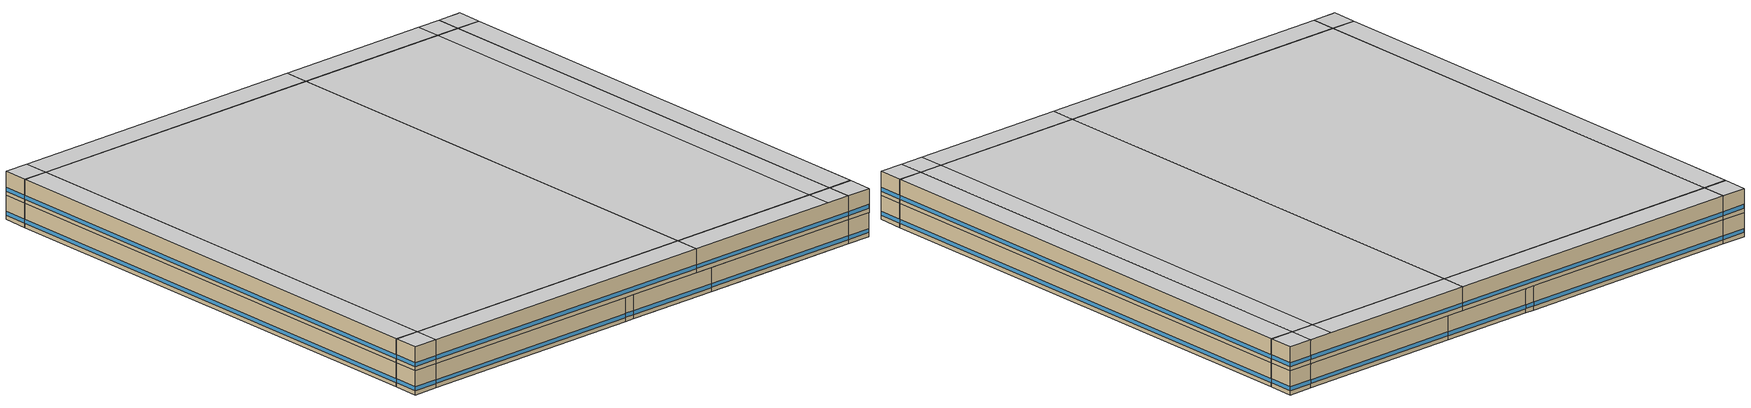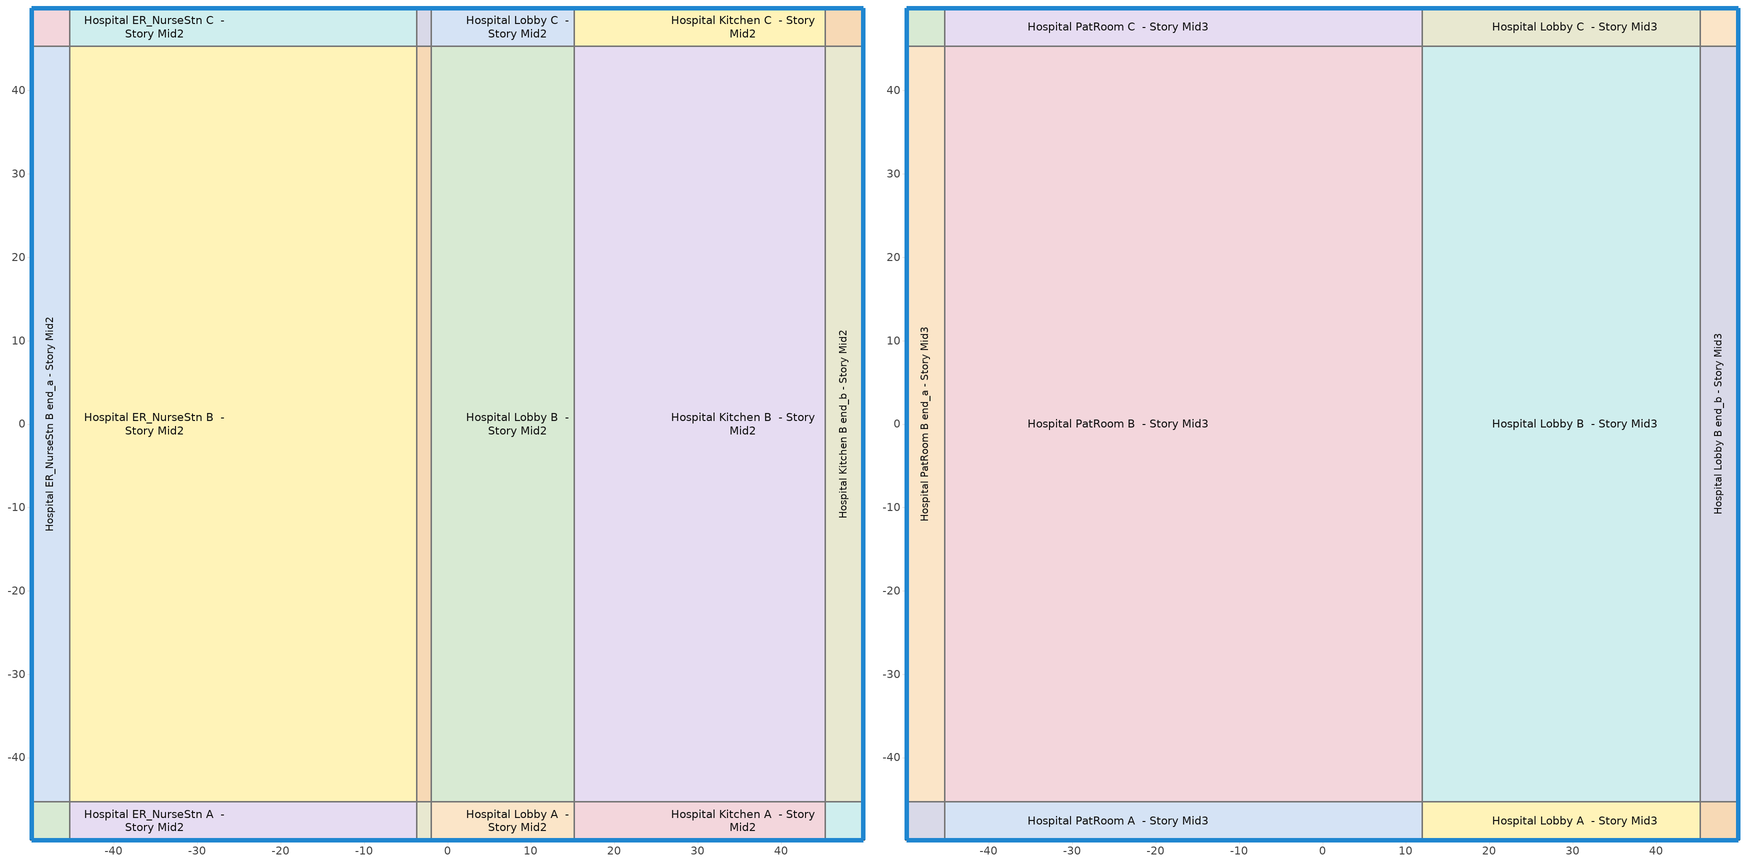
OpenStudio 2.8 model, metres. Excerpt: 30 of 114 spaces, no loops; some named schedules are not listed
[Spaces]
Hospital ER_NurseStn A end_a - Story Mid2
 floor to Hospital ICU_NurseStn A end_a - Story Mid: -49.88,-49.88 -49.88,-45.31 -45.31,-45.31 -45.31,-49.88 z8.53
 wall outside (Typical Insulated Exterior Mass Wall R-8.33): -49.88,-45.31 -49.88,-49.88 -45.31,-49.88 z8.53:12.8
 wall to Hospital ER_NurseStn B end_a - Story Mid2: -45.31,-45.31 -49.88,-45.31 z8.53:12.8
 wall to Hospital ER_NurseStn A  - Story Mid2: -45.31,-49.88 -45.31,-45.31 z8.53:12.8
 window (U 0.59 SHGC 0.36 Simple Glazing Window U-0.59 SHGC 0.36): -49.88,-45.34 -49.88,-49.86 / -49.86,-49.88 -45.34,-49.88 z9.3:9.99
Hospital ER_NurseStn B end_a - Story Mid2
 floor to Hospital ICU_NurseStn B end_a - Story Mid: -49.88,-45.31 -49.88,45.31 -45.31,45.31 -45.31,-45.31 z8.53
 wall outside (Typical Insulated Exterior Mass Wall R-8.33): -49.88,45.31 -49.88,-45.31 z8.53:12.8
 wall to Hospital ER_NurseStn C end_a - Story Mid2: -45.31,45.31 -49.88,45.31 z8.53:12.8
 wall to Hospital ER_NurseStn B  - Story Mid2: -45.31,-45.31 -45.31,45.31 z8.53:12.8
 window (U 0.59 SHGC 0.36 Simple Glazing Window U-0.59 SHGC 0.36): -49.88,45.29 -49.88,-45.29 z9.3:9.98
Hospital ER_NurseStn C end_a - Story Mid2
 floor to Hospital ICU_NurseStn C end_a - Story Mid: -49.88,45.31 -49.88,49.88 -45.31,49.88 -45.31,45.31 z8.53
 wall outside (Typical Insulated Exterior Mass Wall R-8.33): -45.31,49.88 -49.88,49.88 -49.88,45.31 z8.53:12.8
 wall to Hospital ER_NurseStn C  - Story Mid2: -45.31,45.31 -45.31,49.88 z8.53:12.8
 window (U 0.59 SHGC 0.36 Simple Glazing Window U-0.59 SHGC 0.36): -49.88,49.86 -49.88,45.34 / -45.34,49.88 -49.86,49.88 z9.3:9.99
Hospital ER_NurseStn A  - Story Mid2
 floor to Hospital OR A  - Story Mid: -21.43,-45.31 -21.43,-49.88 -24.91,-49.88 -24.91,-45.31 z8.53
 floor to Hospital ICE_Open A  - Story Mid: -3.71,-45.31 -3.71,-49.88 -21.43,-49.88 -21.43,-45.31 z8.53
 floor to Hospital ICU_NurseStn A  - Story Mid: -24.91,-45.31 -24.91,-49.88 -45.31,-49.88 -45.31,-45.31 z8.53
 wall outside (Typical Insulated Exterior Mass Wall R-8.33): -45.31,-49.88 -3.71,-49.88 z8.53:12.8
 wall to Hospital ER_NurseStn B  - Story Mid2: -3.71,-45.31 -45.31,-45.31 z8.53:12.8
 wall to Hospital Dining A  - Story Mid2: -3.71,-49.88 -3.71,-45.31 z8.53:12.8
 window (U 0.59 SHGC 0.36 Simple Glazing Window U-0.59 SHGC 0.36): -45.29,-49.88 -3.73,-49.88 z9.3:9.98
Hospital ER_NurseStn B  - Story Mid2
 floor to Hospital OR B  - Story Mid: -21.43,45.31 -21.43,-45.31 -24.91,-45.31 -24.91,45.31 z8.53
 floor to Hospital ICE_Open B  - Story Mid: -3.71,45.31 -3.71,-45.31 -21.43,-45.31 -21.43,45.31 z8.53
 floor to Hospital ICU_NurseStn B  - Story Mid: -24.91,45.31 -24.91,-45.31 -45.31,-45.31 -45.31,45.31 z8.53
 wall to Hospital ER_NurseStn C  - Story Mid2: -3.71,45.31 -45.31,45.31 z8.53:12.8
 wall to Hospital Dining B  - Story Mid2: -3.71,-45.31 -3.71,45.31 z8.53:12.8
Hospital ER_NurseStn C  - Story Mid2
 floor to Hospital OR C  - Story Mid: -21.43,49.88 -21.43,45.31 -24.91,45.31 -24.91,49.88 z8.53
 floor to Hospital ICE_Open C  - Story Mid: -3.71,49.88 -3.71,45.31 -21.43,45.31 -21.43,49.88 z8.53
 floor to Hospital ICU_NurseStn C  - Story Mid: -24.91,49.88 -24.91,45.31 -45.31,45.31 -45.31,49.88 z8.53
 wall outside (Typical Insulated Exterior Mass Wall R-8.33): -3.71,49.88 -45.31,49.88 z8.53:12.8
 wall to Hospital Dining C  - Story Mid2: -3.71,45.31 -3.71,49.88 z8.53:12.8
 window (U 0.59 SHGC 0.36 Simple Glazing Window U-0.59 SHGC 0.36): -3.73,49.88 -45.29,49.88 z9.3:9.98
Hospital Dining A  - Story Mid2
 floor to Hospital ICE_Open A  - Story Mid: -1.93,-45.31 -1.93,-49.88 -3.71,-49.88 -3.71,-45.31 z8.53
 wall outside (Typical Insulated Exterior Mass Wall R-8.33): -3.71,-49.88 -1.93,-49.88 z8.53:12.8
 wall to Hospital Dining B  - Story Mid2: -1.93,-45.31 -3.71,-45.31 z8.53:12.8
 wall to Hospital Lobby A  - Story Mid2: -1.93,-49.88 -1.93,-45.31 z8.53:12.8
 window (U 0.59 SHGC 0.36 Simple Glazing Window U-0.59 SHGC 0.36): -3.68,-49.88 -1.96,-49.88 z9.3:10
Hospital Dining B  - Story Mid2
 floor to Hospital ICE_Open B  - Story Mid: -1.93,45.31 -1.93,-45.31 -3.71,-45.31 -3.71,45.31 z8.53
 wall to Hospital Dining C  - Story Mid2: -1.93,45.31 -3.71,45.31 z8.53:12.8
 wall to Hospital Lobby B  - Story Mid2: -1.93,-45.31 -1.93,45.31 z8.53:12.8
Hospital Dining C  - Story Mid2
 floor to Hospital ICE_Open C  - Story Mid: -1.93,49.88 -1.93,45.31 -3.71,45.31 -3.71,49.88 z8.53
 wall outside (Typical Insulated Exterior Mass Wall R-8.33): -1.93,49.88 -3.71,49.88 z8.53:12.8
 wall to Hospital Lobby C  - Story Mid2: -1.93,45.31 -1.93,49.88 z8.53:12.8
 window (U 0.59 SHGC 0.36 Simple Glazing Window U-0.59 SHGC 0.36): -1.96,49.88 -3.68,49.88 z9.3:10
Hospital Lobby A  - Story Mid2
 floor to Hospital ICE_Open A  - Story Mid: 1.62,-45.31 1.62,-49.88 -1.93,-49.88 -1.93,-45.31 z8.53
 floor to Hospital Office A  - Story Mid: 15.19,-45.31 15.19,-49.88 1.62,-49.88 1.62,-45.31 z8.53
 wall outside (Typical Insulated Exterior Mass Wall R-8.33): -1.93,-49.88 15.19,-49.88 z8.53:12.8
 wall to Hospital Lobby B  - Story Mid2: 15.19,-45.31 -1.93,-45.31 z8.53:12.8
 wall to Hospital Kitchen A  - Story Mid2: 15.19,-49.88 15.19,-45.31 z8.53:12.8
 window (U 0.59 SHGC 0.36 Simple Glazing Window U-0.59 SHGC 0.36): -1.91,-49.88 15.16,-49.88 z9.3:9.98
Hospital Lobby B  - Story Mid2
 floor to Hospital ICE_Open B  - Story Mid: 1.62,45.31 1.62,-45.31 -1.93,-45.31 -1.93,45.31 z8.53
 floor to Hospital Office B  - Story Mid: 15.19,45.31 15.19,-45.31 1.62,-45.31 1.62,45.31 z8.53
 wall to Hospital Lobby C  - Story Mid2: 15.19,45.31 -1.93,45.31 z8.53:12.8
 wall to Hospital Kitchen B  - Story Mid2: 15.19,-45.31 15.19,45.31 z8.53:12.8
Hospital Lobby C  - Story Mid2
 floor to Hospital ICE_Open C  - Story Mid: 1.62,49.88 1.62,45.31 -1.93,45.31 -1.93,49.88 z8.53
 floor to Hospital Office C  - Story Mid: 15.19,49.88 15.19,45.31 1.62,45.31 1.62,49.88 z8.53
 wall outside (Typical Insulated Exterior Mass Wall R-8.33): 15.19,49.88 -1.93,49.88 z8.53:12.8
 wall to Hospital Kitchen C  - Story Mid2: 15.19,45.31 15.19,49.88 z8.53:12.8
 window (U 0.59 SHGC 0.36 Simple Glazing Window U-0.59 SHGC 0.36): 15.16,49.88 -1.91,49.88 z9.3:9.98
Hospital Kitchen A  - Story Mid2
 floor to Hospital Dining A  - Story Mid: 45.31,-45.31 45.31,-49.88 25.59,-49.88 25.59,-45.31 z8.53
 floor to Hospital Office A  - Story Mid: 25.59,-45.31 25.59,-49.88 15.19,-49.88 15.19,-45.31 z8.53
 wall outside (Typical Insulated Exterior Mass Wall R-8.33): 15.19,-49.88 45.31,-49.88 z8.53:12.8
 wall to Hospital Kitchen B  - Story Mid2: 45.31,-45.31 15.19,-45.31 z8.53:12.8
 wall to Hospital Kitchen A end_b - Story Mid2: 45.31,-49.88 45.31,-45.31 z8.53:12.8
 window (U 0.59 SHGC 0.36 Simple Glazing Window U-0.59 SHGC 0.36): 15.21,-49.88 45.29,-49.88 z9.3:9.98
Hospital Kitchen B  - Story Mid2
 floor to Hospital Dining B  - Story Mid: 45.31,45.31 45.31,-45.31 25.59,-45.31 25.59,45.31 z8.53
 floor to Hospital Office B  - Story Mid: 25.59,45.31 25.59,-45.31 15.19,-45.31 15.19,45.31 z8.53
 wall to Hospital Kitchen C  - Story Mid2: 45.31,45.31 15.19,45.31 z8.53:12.8
 wall to Hospital Kitchen B end_b - Story Mid2: 45.31,-45.31 45.31,45.31 z8.53:12.8
Hospital Kitchen C  - Story Mid2
 floor to Hospital Dining C  - Story Mid: 45.31,49.88 45.31,45.31 25.59,45.31 25.59,49.88 z8.53
 floor to Hospital Office C  - Story Mid: 25.59,49.88 25.59,45.31 15.19,45.31 15.19,49.88 z8.53
 wall outside (Typical Insulated Exterior Mass Wall R-8.33): 45.31,49.88 15.19,49.88 z8.53:12.8
 wall to Hospital Kitchen C end_b - Story Mid2: 45.31,45.31 45.31,49.88 z8.53:12.8
 window (U 0.59 SHGC 0.36 Simple Glazing Window U-0.59 SHGC 0.36): 45.29,49.88 15.21,49.88 z9.3:9.98
Hospital Kitchen A end_b - Story Mid2
 floor to Hospital Dining A end_b - Story Mid: 45.31,-49.88 45.31,-45.31 49.88,-45.31 49.88,-49.88 z8.53
 wall outside (Typical Insulated Exterior Mass Wall R-8.33): 45.31,-49.88 49.88,-49.88 49.88,-45.31 z8.53:12.8
 wall to Hospital Kitchen B end_b - Story Mid2: 49.88,-45.31 45.31,-45.31 z8.53:12.8
 window (U 0.59 SHGC 0.36 Simple Glazing Window U-0.59 SHGC 0.36): 49.88,-49.86 49.88,-45.34 / 45.34,-49.88 49.86,-49.88 z9.3:9.99
Hospital Kitchen B end_b - Story Mid2
 floor to Hospital Dining B end_b - Story Mid: 45.31,-45.31 45.31,45.31 49.88,45.31 49.88,-45.31 z8.53
 wall outside (Typical Insulated Exterior Mass Wall R-8.33): 49.88,-45.31 49.88,45.31 z8.53:12.8
 wall to Hospital Kitchen C end_b - Story Mid2: 49.88,45.31 45.31,45.31 z8.53:12.8
 window (U 0.59 SHGC 0.36 Simple Glazing Window U-0.59 SHGC 0.36): 49.88,-45.29 49.88,45.29 z9.3:9.98
Hospital Kitchen C end_b - Story Mid2
 floor to Hospital Dining C end_b - Story Mid: 45.31,45.31 45.31,49.88 49.88,49.88 49.88,45.31 z8.53
 wall outside (Typical Insulated Exterior Mass Wall R-8.33): 49.88,45.31 49.88,49.88 45.31,49.88 z8.53:12.8
 window (U 0.59 SHGC 0.36 Simple Glazing Window U-0.59 SHGC 0.36): 49.86,49.88 45.34,49.88 / 49.88,45.34 49.88,49.86 z9.3:9.99
Hospital PatRoom A end_a - Story Mid3
 floor to Hospital ER_NurseStn A end_a - Story Mid2: -49.88,-49.88 -49.88,-45.31 -45.31,-45.31 -45.31,-49.88 z12.8
 wall outside (Typical Insulated Exterior Mass Wall R-9.62): -49.88,-45.31 -49.88,-49.88 -45.31,-49.88 z12.8:17.07
 wall to Hospital PatRoom B end_a - Story Mid3: -45.31,-45.31 -49.88,-45.31 z12.8:17.07
 wall to Hospital PatRoom A  - Story Mid3: -45.31,-49.88 -45.31,-45.31 z12.8:17.07
 window (U 0.57 SHGC 0.39 Dbl Ref-D Clr 6mm/6mm Air): -49.88,-45.34 -49.88,-49.86 / -49.86,-49.88 -45.34,-49.88 z13.56:14.25
 ceiling to Hospital NurseStn A end_a - Story Mid4: -45.31,-49.88 -45.31,-45.31 -49.88,-45.31 -49.88,-49.88 z17.07
Hospital PatRoom B end_a - Story Mid3
 floor to Hospital ER_NurseStn B end_a - Story Mid2: -49.88,-45.31 -49.88,45.31 -45.31,45.31 -45.31,-45.31 z12.8
 wall outside (Typical Insulated Exterior Mass Wall R-9.62): -49.88,45.31 -49.88,-45.31 z12.8:17.07
 wall to Hospital PatRoom C end_a - Story Mid3: -45.31,45.31 -49.88,45.31 z12.8:17.07
 wall to Hospital PatRoom B  - Story Mid3: -45.31,-45.31 -45.31,45.31 z12.8:17.07
 window (U 0.57 SHGC 0.39 Dbl Ref-D Clr 6mm/6mm Air): -49.88,45.29 -49.88,-45.29 z13.56:14.25
 ceiling to Hospital NurseStn B end_a - Story Mid4: -45.31,-45.31 -45.31,45.31 -49.88,45.31 -49.88,-45.31 z17.07
Hospital PatRoom C end_a - Story Mid3
 floor to Hospital ER_NurseStn C end_a - Story Mid2: -49.88,45.31 -49.88,49.88 -45.31,49.88 -45.31,45.31 z12.8
 wall outside (Typical Insulated Exterior Mass Wall R-9.62): -45.31,49.88 -49.88,49.88 -49.88,45.31 z12.8:17.07
 wall to Hospital PatRoom C  - Story Mid3: -45.31,45.31 -45.31,49.88 z12.8:17.07
 window (U 0.57 SHGC 0.39 Dbl Ref-D Clr 6mm/6mm Air): -49.88,49.86 -49.88,45.34 / -45.34,49.88 -49.86,49.88 z13.56:14.25
 ceiling to Hospital NurseStn C end_a - Story Mid4: -45.31,45.31 -45.31,49.88 -49.88,49.88 -49.88,45.31 z17.07
Hospital PatRoom A  - Story Mid3
 floor to Hospital Dining A  - Story Mid2: -1.93,-45.31 -1.93,-49.88 -3.71,-49.88 -3.71,-45.31 z12.8
 floor to Hospital Lobby A  - Story Mid2: 11.94,-45.31 11.94,-49.88 -1.93,-49.88 -1.93,-45.31 z12.8
 floor to Hospital ER_NurseStn A  - Story Mid2: -3.71,-45.31 -3.71,-49.88 -45.31,-49.88 -45.31,-45.31 z12.8
 wall outside (Typical Insulated Exterior Mass Wall R-9.62): -45.31,-49.88 11.94,-49.88 z12.8:17.07
 wall to Hospital PatRoom B  - Story Mid3: 11.94,-45.31 -45.31,-45.31 z12.8:17.07
 wall to Hospital Lobby A  - Story Mid3: 11.94,-49.88 11.94,-45.31 z12.8:17.07
 window (U 0.57 SHGC 0.39 Dbl Ref-D Clr 6mm/6mm Air): -45.29,-49.88 11.92,-49.88 z13.56:14.25
 ceiling to Hospital NurseStn A  - Story Mid4: 11.94,-49.88 11.94,-45.31 -45.31,-45.31 -45.31,-49.88 z17.07
Hospital PatRoom B  - Story Mid3
 floor to Hospital Dining B  - Story Mid2: -1.93,45.31 -1.93,-45.31 -3.71,-45.31 -3.71,45.31 z12.8
 floor to Hospital Lobby B  - Story Mid2: 11.94,45.31 11.94,-45.31 -1.93,-45.31 -1.93,45.31 z12.8
 floor to Hospital ER_NurseStn B  - Story Mid2: -3.71,45.31 -3.71,-45.31 -45.31,-45.31 -45.31,45.31 z12.8
 wall to Hospital PatRoom C  - Story Mid3: 11.94,45.31 -45.31,45.31 z12.8:17.07
 wall to Hospital Lobby B  - Story Mid3: 11.94,-45.31 11.94,45.31 z12.8:17.07
 ceiling to Hospital NurseStn B  - Story Mid4: 11.94,-45.31 11.94,45.31 -45.31,45.31 -45.31,-45.31 z17.07
Hospital PatRoom C  - Story Mid3
 floor to Hospital Dining C  - Story Mid2: -1.93,49.88 -1.93,45.31 -3.71,45.31 -3.71,49.88 z12.8
 floor to Hospital Lobby C  - Story Mid2: 11.94,49.88 11.94,45.31 -1.93,45.31 -1.93,49.88 z12.8
 floor to Hospital ER_NurseStn C  - Story Mid2: -3.71,49.88 -3.71,45.31 -45.31,45.31 -45.31,49.88 z12.8
 wall outside (Typical Insulated Exterior Mass Wall R-9.62): 11.94,49.88 -45.31,49.88 z12.8:17.07
 wall to Hospital Lobby C  - Story Mid3: 11.94,45.31 11.94,49.88 z12.8:17.07
 window (U 0.57 SHGC 0.39 Dbl Ref-D Clr 6mm/6mm Air): 11.92,49.88 -45.29,49.88 z13.56:14.25
 ceiling to Hospital NurseStn C  - Story Mid4: 11.94,45.31 11.94,49.88 -45.31,49.88 -45.31,45.31 z17.07
Hospital Lobby A  - Story Mid3
 floor to Hospital Lobby A  - Story Mid2: 15.19,-45.31 15.19,-49.88 11.94,-49.88 11.94,-45.31 z12.8
 floor to Hospital Kitchen A  - Story Mid2: 45.31,-45.31 45.31,-49.88 15.19,-49.88 15.19,-45.31 z12.8
 wall outside (Typical Insulated Exterior Mass Wall R-8.33): 11.94,-49.88 45.31,-49.88 z12.8:17.07
 wall to Hospital Lobby B  - Story Mid3: 45.31,-45.31 11.94,-45.31 z12.8:17.07
 wall to Hospital Lobby A end_b - Story Mid3: 45.31,-49.88 45.31,-45.31 z12.8:17.07
 window (U 0.59 SHGC 0.36 Simple Glazing Window U-0.59 SHGC 0.36): 11.97,-49.88 45.29,-49.88 z13.56:14.25
 ceiling to Hospital PatRoom A  - Story Mid4: 45.31,-49.88 45.31,-45.31 40.89,-45.31 40.89,-49.88 z17.07
 ceiling to Hospital NurseStn A  - Story Mid4: 40.89,-49.88 40.89,-45.31 11.94,-45.31 11.94,-49.88 z17.07
Hospital Lobby B  - Story Mid3
 floor to Hospital Lobby B  - Story Mid2: 15.19,45.31 15.19,-45.31 11.94,-45.31 11.94,45.31 z12.8
 floor to Hospital Kitchen B  - Story Mid2: 45.31,45.31 45.31,-45.31 15.19,-45.31 15.19,45.31 z12.8
 wall to Hospital Lobby C  - Story Mid3: 45.31,45.31 11.94,45.31 z12.8:17.07
 wall to Hospital Lobby B end_b - Story Mid3: 45.31,-45.31 45.31,45.31 z12.8:17.07
 ceiling to Hospital PatRoom B  - Story Mid4: 45.31,-45.31 45.31,45.31 40.89,45.31 40.89,-45.31 z17.07
 ceiling to Hospital NurseStn B  - Story Mid4: 40.89,-45.31 40.89,45.31 11.94,45.31 11.94,-45.31 z17.07
Hospital Lobby C  - Story Mid3
 floor to Hospital Lobby C  - Story Mid2: 15.19,49.88 15.19,45.31 11.94,45.31 11.94,49.88 z12.8
 floor to Hospital Kitchen C  - Story Mid2: 45.31,49.88 45.31,45.31 15.19,45.31 15.19,49.88 z12.8
 wall outside (Typical Insulated Exterior Mass Wall R-8.33): 45.31,49.88 11.94,49.88 z12.8:17.07
 wall to Hospital Lobby C end_b - Story Mid3: 45.31,45.31 45.31,49.88 z12.8:17.07
 window (U 0.59 SHGC 0.36 Simple Glazing Window U-0.59 SHGC 0.36): 45.29,49.88 11.97,49.88 z13.56:14.25
 ceiling to Hospital PatRoom C  - Story Mid4: 45.31,45.31 45.31,49.88 40.89,49.88 40.89,45.31 z17.07
 ceiling to Hospital NurseStn C  - Story Mid4: 40.89,45.31 40.89,49.88 11.94,49.88 11.94,45.31 z17.07
Hospital Lobby A end_b - Story Mid3
 floor to Hospital Kitchen A end_b - Story Mid2: 45.31,-49.88 45.31,-45.31 49.88,-45.31 49.88,-49.88 z12.8
 wall outside (Typical Insulated Exterior Mass Wall R-8.33): 45.31,-49.88 49.88,-49.88 49.88,-45.31 z12.8:17.07
 wall to Hospital Lobby B end_b - Story Mid3: 49.88,-45.31 45.31,-45.31 z12.8:17.07
 window (U 0.59 SHGC 0.36 Simple Glazing Window U-0.59 SHGC 0.36): 49.88,-49.86 49.88,-45.34 / 45.34,-49.88 49.86,-49.88 z13.56:14.25
 ceiling to Hospital PatRoom A end_b - Story Mid4: 49.88,-49.88 49.88,-45.31 45.31,-45.31 45.31,-49.88 z17.07
Hospital Lobby B end_b - Story Mid3
 floor to Hospital Kitchen B end_b - Story Mid2: 45.31,-45.31 45.31,45.31 49.88,45.31 49.88,-45.31 z12.8
 wall outside (Typical Insulated Exterior Mass Wall R-8.33): 49.88,-45.31 49.88,45.31 z12.8:17.07
 wall to Hospital Lobby C end_b - Story Mid3: 49.88,45.31 45.31,45.31 z12.8:17.07
 window (U 0.59 SHGC 0.36 Simple Glazing Window U-0.59 SHGC 0.36): 49.88,-45.29 49.88,45.29 z13.56:14.25
 ceiling to Hospital PatRoom B end_b - Story Mid4: 49.88,-45.31 49.88,45.31 45.31,45.31 45.31,-45.31 z17.07
Hospital Lobby C end_b - Story Mid3
 floor to Hospital Kitchen C end_b - Story Mid2: 45.31,45.31 45.31,49.88 49.88,49.88 49.88,45.31 z12.8
 wall outside (Typical Insulated Exterior Mass Wall R-8.33): 49.88,45.31 49.88,49.88 45.31,49.88 z12.8:17.07
 window (U 0.59 SHGC 0.36 Simple Glazing Window U-0.59 SHGC 0.36): 49.86,49.88 45.34,49.88 / 49.88,45.34 49.88,49.86 z13.56:14.25
 ceiling to Hospital PatRoom C end_b - Story Mid4: 49.88,45.31 49.88,49.88 45.31,49.88 45.31,45.31 z17.07
[Site]
Bowman Fld_KY_USA: Latitude {deg}=38.23; Longitude {deg}=-85.66; Time Zone {hr}=-5; Elevation {m}=170; Terrain=City
[Site:WaterMainsTemperature]
Calculation Method=Correlation; Annual Average Outdoor Air Temperature {C}=0; Maximum Difference In Monthly Average Outdoor Air Temperatures {deltaC}=0
[SizingPeriod:DesignDay] Daily Dry-Bulb Temperature Range {deltaC}=10; Barometric Pressure {Pa}=99299; Wind Speed {m/s}=3.2; Wind Direction {deg}=240; Sky Clearness=0; Rain Indicator=0; Snow Indicator=0; Day of Month=21; Month=7; Day Type=SummerDesignDay; Daylight Saving Time Indicator=0; Dry-Bulb Temperature Range Modifier Type=DefaultMultipliers; Solar Model Indicator=ASHRAETau; ASHRAE Taub=0.46; ASHRAE Taud=2.089
Name | Maximum Dry-Bulb Temperature {C} | Humidity Indicating Conditions at Maximum Dry-Bulb | Humidity Indicating Type
Bowman Fld Ann Clg .4% Condns DB=>MWB 1 | 34.1 | 23.9 | Wetbulb
Bowman Fld Ann Clg .4% Condns WB=>MDB 1 | 31.4 | 25.8 | Wetbulb
Bowman Fld Ann Clg 1% Condns DB=>MWB 1 | 32.8 | 23.7 | Wetbulb
Bowman Fld Ann Clg 2% Condns DP=>MDB 1 | 27.5 | 22.8 | Dewpoint
[ClimateZones]
Climate Zone Institution Name 1=ASHRAE; Climate Zone Document Name 1=ANSI/ASHRAE Standard 169; Climate Zone Document Year 1=2006; Climate Zone Value 1=ASHRAE 169-2013-4A
[Building]
DOE Ref Pre-1980|Hospital: North Axis {deg}=180; Default Construction Set=Res DOE Ref Pre-1980 - Hospital - ASHRAE 169-2013-4A Added Roof Insul; Default Schedule Set=Building Default Schedule Set; Standards Building Type=Hospital
[Site:GroundTemperature:BuildingSurface]
19.713, 19.665, 19.706, 19.745, 20.486, 22.11, 22.459, 22.554, 22.169, 20.607, 20.047, 19.805
[DefaultConstructionSet]
Res DOE Ref Pre-1980 - Hospital - ASHRAE 169-2013-4A Added Roof Insul: Default Exterior Surface Constructions=Default Surface Constructions 1 Added Roof Insul; Default Interior Surface Constructions=Default Surface Constructions 2; Default Ground Contact Surface Constructions=Default Surface Constructions 3; Default Exterior SubSurface Constructions=Default Sub Surface Constructions 1; Default Interior SubSurface Constructions=Default Sub Surface Constructions 2; Interior Partition Construction=Typical Interior Partition
[DefaultSurfaceConstructions]
Name | Floor Construction | Wall Construction | Roof Ceiling Construction
Default Surface Constructions 2 | Typical Interior Floor | Typical Interior Wall | Typical Interior Ceiling
Default Surface Constructions 3 | ext-slab | Typical Insulated Basement Mass Wall
Default Surface Constructions 1 Added Roof Insul | Typical Insulated Exterior Mass Floor | Typical Insulated Exterior Mass Wall R-5.62 | Typical IEAD Roof R-11.63
[Construction]
Typical Insulated Exterior Mass Floor: 4 in. Normalweight Concrete Floor, Typical Carpet Pad
Typical Insulated Exterior Mass Wall R-5.62: 1IN Stucco, 8IN CONCRETE HW RefBldg, Typical Insulation R-3.23, 1/2IN Gypsum
Typical IEAD Roof R-11.63: Roof Membrane, Typical Insulation R-10.51, Metal Roof Surface
Typical Interior Floor: 100mm Normalweight concrete floor, CP02 CARPET PAD
Typical Interior Wall: G01 13mm gypsum board, G01 13mm gypsum board
Typical Interior Ceiling: CP02 CARPET PAD, 100mm Normalweight concrete floor
ext-slab: 6 in. Normalweight Concrete Floor
Typical Insulated Basement Mass Wall: 8 in. Concrete Block Basement Wall
U 1.22 SHGC 0.54 Simple Glazing Window SHGC 0.54: U 1.22 SHGC 0.54 Simple Glazing SHGC 0.54
U 1.22 SHGC 0.54 Simple Glazing Window SHGC 0.54 1: U 1.22 SHGC 0.54 Simple Glazing SHGC 0.54 1
Typical Insulated Metal Door: F08 Metal surface, Typical Insulation R-5.94
U 0.88 SHGC 0.16 Sgl Ref-A-L Clr 6mm: REF A CLEAR LO 6MM
Typical Overhead Door: Typical Insulation R-5.94
Typical Interior Window: Clear 3mm
Typical Interior Door; Typical Interior Partition: G05 25mm wood
InteriorFurnishings: Std Wood 6inch
Typical Insulated Exterior Mass Wall R-8.33: 1IN Stucco, 8IN CONCRETE HW RefBldg, Typical Insulation R-5.94, 1/2IN Gypsum
Typical Insulated Exterior Mass Wall R-9.62: 1IN Stucco, 8IN CONCRETE HW RefBldg, Typical Insulation R-7.23, 1/2IN Gypsum
U 0.59 SHGC 0.36 Simple Glazing Window U-0.59 SHGC 0.36: U 0.59 SHGC 0.36 Simple Glazing U-1.18 SHGC 0.36
U 0.57 SHGC 0.39 Dbl Ref-D Clr 6mm/6mm Air: REF D CLEAR 6MM, AIR 6MM, CLEAR 6MM
[Material:NoMass] Roughness=Smooth; Thermal Absorptance=0.9; Solar Absorptance=0.7
Name | Thermal Resistance {m2-K/W} | Visible Absorptance
Typical Insulation R-3.23 | 0.568747 | 0.7
Typical Carpet Pad; CP02 CARPET PAD | 0.21648 | 0.8
Typical Insulation R-10.51 | 1.85103 | 0.7
Typical Insulation R-5.94 | 1.04695 | 0.7
Typical Insulation R-7.23 | 1.27273 | 0.7
[Material]
Name | Roughness | Thickness {m} | Conductivity {W/m-K} | Density {kg/m3} | Specific Heat {J/kg-K} | Thermal Absorptance | Solar Absorptance | Visible Absorptance
4 in. Normalweight Concrete Floor | MediumRough | 0.1016 | 2.31 | 2322 | 832 | 0.9 | 0.7 | 0.7
1IN Stucco | Smooth | 0.0253 | 0.6918 | 1858 | 837 | 0.9 | 0.7 | 0.92
8IN CONCRETE HW RefBldg | Rough | 0.2032 | 1.311 | 2240 | 836.8 | 0.9 | 0.7 | 0.7
1/2IN Gypsum | Smooth | 0.0127 | 0.16 | 784.9 | 830 | 0.9 | 0.4 | 0.4
Roof Membrane | VeryRough | 0.0095 | 0.16 | 1121.29 | 1460 | 0.9 | 0.7 | 0.7
Metal Roof Surface; F08 Metal surface | Smooth | 0.0008 | 45.28 | 7824 | 500 | 0.9 | 0.7 | 0.7
100mm Normalweight concrete floor | MediumRough | 0.1016 | 2.31045 | 2322 | 832.557 |  | 0 | 0
G01 13mm gypsum board | Smooth | 0.0127 | 0.160031 | 800.001 | 1090.73 | 0.9 | 0.7 | 0.5
6 in. Normalweight Concrete Floor | MediumRough | 0.1524 | 2.31 | 2322 | 832 | 0.9 | 0.7 | 0.7
8 in. Concrete Block Basement Wall | MediumRough | 0.2032 | 1.326 | 1842 | 912 | 0.9 | 0.7 | 0.7
G05 25mm wood | MediumSmooth | 0.0254 | 0.15 | 608 | 1630 | 0.9 | 0.5 | 0.5
Std Wood 6inch | MediumSmooth | 0.15 | 0.12 | 540 | 1210 | 0.9 | 0.7 | 0.7
[DefaultSubSurfaceConstructions]
Name | Fixed Window Construction | Operable Window Construction | Door Construction | Glass Door Construction | Overhead Door Construction | Tubular Daylight Dome Construction | Tubular Daylight Diffuser Construction
Default Sub Surface Constructions 1 | U 1.22 SHGC 0.54 Simple Glazing Window SHGC 0.54 | U 1.22 SHGC 0.54 Simple Glazing Window SHGC 0.54 1 | Typical Insulated Metal Door | U 0.88 SHGC 0.16 Sgl Ref-A-L Clr 6mm | Typical Overhead Door | Typical Interior Window | Typical Interior Window
Default Sub Surface Constructions 2 | Typical Interior Window | Typical Interior Window | Typical Interior Door
[WindowMaterial:SimpleGlazingSystem]
Name | U-Factor {W/m2-K} | Solar Heat Gain Coefficient | Visible Transmittance
U 1.22 SHGC 0.54 Simple Glazing SHGC 0.54; U 1.22 SHGC 0.54 Simple Glazing SHGC 0.54 1 | 6.92748 | 0.54 | 0.38
U 0.59 SHGC 0.36 Simple Glazing U-1.18 SHGC 0.36 | 6.72051 | 0.36 | 0.27
[WindowMaterial:Glazing] Optical Data Type=SpectralAverage; Infrared Transmittance at Normal Incidence=0; Front Side Infrared Hemispherical Emissivity=0.84; Conductivity {W/m-K}=0.9; Dirt Correction Factor for Solar and Visible Transmittance=1; Solar Diffusing=No
Name | Thickness {m} | Solar Transmittance at Normal Incidence | Front Side Solar Reflectance at Normal Incidence | Back Side Solar Reflectance at Normal Incidence | Visible Transmittance at Normal Incidence | Front Side Visible Reflectance at Normal Incidence | Back Side Visible Reflectance at Normal Incidence | Back Side Infrared Hemispherical Emissivity
REF A CLEAR LO 6MM | 0.006 | 0.066 | 0.341 | 0.493 | 0.08 | 0.41 | 0.37 | 0.4
Clear 3mm | 0.003 | 0.837 | 0.075 | 0.075 | 0.898 | 0.081 | 0.081 | 0.84
REF D CLEAR 6MM | 0.006 | 0.429 | 0.308 | 0.379 | 0.334 | 0.453 | 0.505 | 0.82
CLEAR 6MM | 0.006 | 0.775 | 0.071 | 0.071 | 0.881 | 0.08 | 0.08 | 0.84
[WindowMaterial:Gas]
AIR 6MM: Gas Type=Air; Thickness {m}=0.0063
[SpaceType] Standards Building Type=Hospital
Name | Default Schedule Set | Design Specification Outdoor Air Object | Standards Space Type
Hospital Dining - DOE Ref Pre-1980 | Hospital Dining Schedule Set | Hospital Dining Ventilation | Dining
Hospital ER_NurseStn - DOE Ref Pre-1980 | Hospital ER_NurseStn Schedule Set | Hospital ER_NurseStn Ventilation | ER_NurseStn
Hospital Kitchen - DOE Ref Pre-1980 | Hospital Kitchen Schedule Set | Hospital Kitchen Ventilation | Kitchen
Hospital Lobby - DOE Ref Pre-1980 | Hospital Lobby Schedule Set | Hospital Lobby Ventilation | Lobby
Hospital PatRoom - DOE Ref Pre-1980 | Hospital PatRoom Schedule Set | Hospital PatRoom Ventilation | PatRoom
[BuildingStory] Nominal Floor to Floor Height {m}=4.2672
Name | Nominal Z Coordinate {m}
Story Mid2 | 8.5344
Story Mid3 | 12.8016
[Space]
Name | Space Type | Building Story | Thermal Zone
Hospital ER_NurseStn A end_a - Story Mid2 | Hospital ER_NurseStn - DOE Ref Pre-1980 | Story Mid2 | Zone Hospital ER_NurseStn A end_a - Story Mid2
Hospital ER_NurseStn B end_a - Story Mid2 | Hospital ER_NurseStn - DOE Ref Pre-1980 | Story Mid2 | Zone Hospital ER_NurseStn B end_a - Story Mid2
Hospital ER_NurseStn C end_a - Story Mid2 | Hospital ER_NurseStn - DOE Ref Pre-1980 | Story Mid2 | Zone Hospital ER_NurseStn C end_a - Story Mid2
Hospital ER_NurseStn A  - Story Mid2 | Hospital ER_NurseStn - DOE Ref Pre-1980 | Story Mid2 | Zone Hospital ER_NurseStn A  - Story Mid2
Hospital ER_NurseStn B  - Story Mid2 | Hospital ER_NurseStn - DOE Ref Pre-1980 | Story Mid2 | Zone Hospital ER_NurseStn B  - Story Mid2
Hospital ER_NurseStn C  - Story Mid2 | Hospital ER_NurseStn - DOE Ref Pre-1980 | Story Mid2 | Zone Hospital ER_NurseStn C  - Story Mid2
Hospital Dining A  - Story Mid2 | Hospital Dining - DOE Ref Pre-1980 | Story Mid2 | Zone Hospital Dining A  - Story Mid2
Hospital Dining B  - Story Mid2 | Hospital Dining - DOE Ref Pre-1980 | Story Mid2 | Zone Hospital Dining B  - Story Mid2
Hospital Dining C  - Story Mid2 | Hospital Dining - DOE Ref Pre-1980 | Story Mid2 | Zone Hospital Dining C  - Story Mid2
Hospital Lobby A  - Story Mid2 | Hospital Lobby - DOE Ref Pre-1980 | Story Mid2 | Zone Hospital Lobby A  - Story Mid2
Hospital Lobby B  - Story Mid2 | Hospital Lobby - DOE Ref Pre-1980 | Story Mid2 | Zone Hospital Lobby B  - Story Mid2
Hospital Lobby C  - Story Mid2 | Hospital Lobby - DOE Ref Pre-1980 | Story Mid2 | Zone Hospital Lobby C  - Story Mid2
Hospital Kitchen A  - Story Mid2 | Hospital Kitchen - DOE Ref Pre-1980 | Story Mid2 | Zone Hospital Kitchen A  - Story Mid2
Hospital Kitchen B  - Story Mid2 | Hospital Kitchen - DOE Ref Pre-1980 | Story Mid2 | Zone Hospital Kitchen B  - Story Mid2
Hospital Kitchen C  - Story Mid2 | Hospital Kitchen - DOE Ref Pre-1980 | Story Mid2 | Zone Hospital Kitchen C  - Story Mid2
Hospital Kitchen A end_b - Story Mid2 | Hospital Kitchen - DOE Ref Pre-1980 | Story Mid2 | Zone Hospital Kitchen A end_b - Story Mid2
Hospital Kitchen B end_b - Story Mid2 | Hospital Kitchen - DOE Ref Pre-1980 | Story Mid2 | Zone Hospital Kitchen B end_b - Story Mid2
Hospital Kitchen C end_b - Story Mid2 | Hospital Kitchen - DOE Ref Pre-1980 | Story Mid2 | Zone Hospital Kitchen C end_b - Story Mid2
Hospital PatRoom A end_a - Story Mid3 | Hospital PatRoom - DOE Ref Pre-1980 | Story Mid3 | Zone Hospital PatRoom A end_a - Story Mid3
Hospital PatRoom B end_a - Story Mid3 | Hospital PatRoom - DOE Ref Pre-1980 | Story Mid3 | Zone Hospital PatRoom B end_a - Story Mid3
Hospital PatRoom C end_a - Story Mid3 | Hospital PatRoom - DOE Ref Pre-1980 | Story Mid3 | Zone Hospital PatRoom C end_a - Story Mid3
Hospital PatRoom A  - Story Mid3 | Hospital PatRoom - DOE Ref Pre-1980 | Story Mid3 | Zone Hospital PatRoom A  - Story Mid3
Hospital PatRoom B  - Story Mid3 | Hospital PatRoom - DOE Ref Pre-1980 | Story Mid3 | Zone Hospital PatRoom B  - Story Mid3
Hospital PatRoom C  - Story Mid3 | Hospital PatRoom - DOE Ref Pre-1980 | Story Mid3 | Zone Hospital PatRoom C  - Story Mid3
Hospital Lobby A  - Story Mid3 | Hospital Lobby - DOE Ref Pre-1980 | Story Mid3 | Zone Hospital Lobby A  - Story Mid3
Hospital Lobby B  - Story Mid3 | Hospital Lobby - DOE Ref Pre-1980 | Story Mid3 | Zone Hospital Lobby B  - Story Mid3
Hospital Lobby C  - Story Mid3 | Hospital Lobby - DOE Ref Pre-1980 | Story Mid3 | Zone Hospital Lobby C  - Story Mid3
Hospital Lobby A end_b - Story Mid3 | Hospital Lobby - DOE Ref Pre-1980 | Story Mid3 | Zone Hospital Lobby A end_b - Story Mid3
Hospital Lobby B end_b - Story Mid3 | Hospital Lobby - DOE Ref Pre-1980 | Story Mid3 | Zone Hospital Lobby B end_b - Story Mid3
Hospital Lobby C end_b - Story Mid3 | Hospital Lobby - DOE Ref Pre-1980 | Story Mid3 | Zone Hospital Lobby C end_b - Story Mid3
[ThermalZone] Multiplier=1; Use Ideal Air Loads=No
Name | Thermostat
Zone Hospital ER_NurseStn A end_a - Story Mid2 | Hospital ER_NurseStn - DOE Ref Pre-1980 Thermostat 1
Zone Hospital ER_NurseStn B end_a - Story Mid2 | Hospital ER_NurseStn - DOE Ref Pre-1980 Thermostat 2
Zone Hospital ER_NurseStn C end_a - Story Mid2 | Hospital ER_NurseStn - DOE Ref Pre-1980 Thermostat 3
Zone Hospital ER_NurseStn A  - Story Mid2 | Hospital ER_NurseStn - DOE Ref Pre-1980 Thermostat 4
Zone Hospital ER_NurseStn B  - Story Mid2 | Hospital ER_NurseStn - DOE Ref Pre-1980 Thermostat
Zone Hospital ER_NurseStn C  - Story Mid2 | Hospital ER_NurseStn - DOE Ref Pre-1980 Thermostat 5
Zone Hospital Dining A  - Story Mid2 | Hospital Dining - DOE Ref Pre-1980 Thermostat 6
Zone Hospital Dining B  - Story Mid2 | Hospital Dining - DOE Ref Pre-1980 Thermostat 7
Zone Hospital Dining C  - Story Mid2 | Hospital Dining - DOE Ref Pre-1980 Thermostat 8
Zone Hospital Lobby A  - Story Mid2 | Hospital Lobby - DOE Ref Pre-1980 Thermostat 2
Zone Hospital Lobby B  - Story Mid2 | Hospital Lobby - DOE Ref Pre-1980 Thermostat 1
Zone Hospital Lobby C  - Story Mid2 | Hospital Lobby - DOE Ref Pre-1980 Thermostat 3
Zone Hospital Kitchen A  - Story Mid2 | Hospital Kitchen - DOE Ref Pre-1980 Thermostat 1
Zone Hospital Kitchen B  - Story Mid2 | Hospital Kitchen - DOE Ref Pre-1980 Thermostat 2
Zone Hospital Kitchen C  - Story Mid2 | Hospital Kitchen - DOE Ref Pre-1980 Thermostat 3
Zone Hospital Kitchen A end_b - Story Mid2 | Hospital Kitchen - DOE Ref Pre-1980 Thermostat
Zone Hospital Kitchen B end_b - Story Mid2 | Hospital Kitchen - DOE Ref Pre-1980 Thermostat 5
Zone Hospital Kitchen C end_b - Story Mid2 | Hospital Kitchen - DOE Ref Pre-1980 Thermostat 4
Zone Hospital PatRoom A end_a - Story Mid3 | Hospital PatRoom - DOE Ref Pre-1980 Thermostat 3
Zone Hospital PatRoom B end_a - Story Mid3 | Hospital PatRoom - DOE Ref Pre-1980 Thermostat 6
Zone Hospital PatRoom C end_a - Story Mid3 | Hospital PatRoom - DOE Ref Pre-1980 Thermostat 7
Zone Hospital PatRoom A  - Story Mid3 | Hospital PatRoom - DOE Ref Pre-1980 Thermostat 4
Zone Hospital PatRoom B  - Story Mid3 | Hospital PatRoom - DOE Ref Pre-1980 Thermostat 5
Zone Hospital PatRoom C  - Story Mid3 | Hospital PatRoom - DOE Ref Pre-1980 Thermostat 2
Zone Hospital Lobby A  - Story Mid3 | Hospital Lobby - DOE Ref Pre-1980 Thermostat 6
Zone Hospital Lobby B  - Story Mid3 | Hospital Lobby - DOE Ref Pre-1980 Thermostat 8
Zone Hospital Lobby C  - Story Mid3 | Hospital Lobby - DOE Ref Pre-1980 Thermostat 4
Zone Hospital Lobby A end_b - Story Mid3 | Hospital Lobby - DOE Ref Pre-1980 Thermostat
Zone Hospital Lobby B end_b - Story Mid3 | Hospital Lobby - DOE Ref Pre-1980 Thermostat 5
Zone Hospital Lobby C end_b - Story Mid3 | Hospital Lobby - DOE Ref Pre-1980 Thermostat 7
[People:Definition] Number of People Calculation Method=People/Area; Fraction Radiant=0.3
Name | People per Space Floor Area {person/m2}
Hospital Lobby People Definition | 0.0768543
Hospital ER_NurseStn People Definition | 0.0672744
Hospital Dining People Definition | 0.107639
Hospital Kitchen People Definition; Hospital PatRoom People Definition | 0.0538196
[People] Work Efficiency Schedule=Work Efficiency Schedule; Clothing Insulation Schedule=Clothing Schedule; Air Velocity Schedule=Air Velocity Schedule; Multiplier=1
Name | People Definition | Space or SpaceType
Hospital Lobby People | Hospital Lobby People Definition | Hospital Lobby - DOE Ref Pre-1980
Hospital ER_NurseStn People | Hospital ER_NurseStn People Definition | Hospital ER_NurseStn - DOE Ref Pre-1980
Hospital Dining People | Hospital Dining People Definition | Hospital Dining - DOE Ref Pre-1980
Hospital Kitchen People | Hospital Kitchen People Definition | Hospital Kitchen - DOE Ref Pre-1980
Hospital PatRoom People | Hospital PatRoom People Definition | Hospital PatRoom - DOE Ref Pre-1980
[Lights:Definition] Design Level Calculation Method=Watts/Area; Fraction Radiant=0.7; Fraction Visible=0.2; Return Air Fraction=0
Name | Watts per Space Floor Area {W/m2}
Hospital Lobby Lights Definition | 13.9931
Hospital ER_NurseStn Lights Definition | 10.7639
Hospital Dining Lights Definition | 9.68752
Hospital Kitchen Lights Definition | 12.9167
Hospital PatRoom Lights Definition | 7.53474
[Lights] Fraction Replaceable=1
Name | Lights Definition | Space or SpaceType
Hospital Lobby Lights | Hospital Lobby Lights Definition | Hospital Lobby - DOE Ref Pre-1980
Hospital ER_NurseStn Lights | Hospital ER_NurseStn Lights Definition | Hospital ER_NurseStn - DOE Ref Pre-1980
Hospital Dining Lights | Hospital Dining Lights Definition | Hospital Dining - DOE Ref Pre-1980
Hospital Kitchen Lights | Hospital Kitchen Lights Definition | Hospital Kitchen - DOE Ref Pre-1980
Hospital PatRoom Lights | Hospital PatRoom Lights Definition | Hospital PatRoom - DOE Ref Pre-1980
[ElectricEquipment:Definition] Design Level Calculation Method=Watts/Area; Fraction Latent=0; Fraction Radiant=0.5; Fraction Lost=0
Name | Watts per Space Floor Area {W/m2}
Hospital Lobby Elec Equip Definition | 1.07639
Hospital ER_NurseStn Elec Equip Definition | 14.6389
Hospital Dining Elec Equip Definition | 10.7639
Hospital Kitchen Elec Equip Definition | 80.7293
Hospital PatRoom Elec Equip Definition | 21.5278
[ElectricEquipment]
Name | Electric Equipment Definition | Space or SpaceType
Hospital Lobby Elec Equip | Hospital Lobby Elec Equip Definition | Hospital Lobby - DOE Ref Pre-1980
Hospital ER_NurseStn Elec Equip | Hospital ER_NurseStn Elec Equip Definition | Hospital ER_NurseStn - DOE Ref Pre-1980
Hospital Dining Elec Equip | Hospital Dining Elec Equip Definition | Hospital Dining - DOE Ref Pre-1980
Hospital Kitchen Elec Equip | Hospital Kitchen Elec Equip Definition | Hospital Kitchen - DOE Ref Pre-1980
Hospital PatRoom Elec Equip | Hospital PatRoom Elec Equip Definition | Hospital PatRoom - DOE Ref Pre-1980
[DesignSpecification:OutdoorAir] Outdoor Air Method=Sum; Outdoor Air Flow per Person {m3/s-person}=0; Outdoor Air Flow Rate {m3/s}=0; Outdoor Air Flow Air Changes per Hour {1/hr}=0
Name | Outdoor Air Flow per Floor Area {m3/s-m2}
Hospital Lobby Ventilation | 0.000725424
Hospital ER_NurseStn Ventilation | 0.000635
Hospital Dining Ventilation | 0.001016
Hospital Kitchen Ventilation | 0.00188468
Hospital PatRoom Ventilation | 0.0023876
[DefaultScheduleSet]
Name | Number of People Schedule | People Activity Level Schedule | Lighting Schedule | Electric Equipment Schedule | Infiltration Schedule | Gas Equipment Schedule | Hours of Operation Schedule
Hospital Lobby Schedule Set | Hospital Bldg Occ | Hospital Activity | Hospital Admin Light | Hospital Admin Equipment | Hospital Infil Quarter On
Hospital ER_NurseStn Schedule Set; Hospital Dining Schedule Set | Hospital Critical Occ | Hospital Activity | Hospital Admin Light | Hospital Admin Equipment | Hospital Infil Quarter On
Hospital Kitchen Schedule Set | Hospital Bldg Occ | Hospital Activity | Hospital Admin Light | Hospital Kitchen_Elec_Equip_SCH | Hospital Infil Quarter On | Hospital Kitchen Gas
Hospital PatRoom Schedule Set | Hospital Critical Occ | Hospital Activity | Hospital Critical Light | Hospital Critical Equip | Hospital Infil Quarter On
Building Default Schedule Set |  |  |  |  |  |  | Building Hours of Operation NonResidential
[GasEquipment:Definition]
Hospital Kitchen Gas Equip Definition: Design Level Calculation Method=Watts/Area; Watts per Space Floor Area {W/m2}=305.049; Fraction Latent=0.1; Fraction Radiant=0.2; Fraction Lost=0.7
[GasEquipment]
Hospital Kitchen Gas Equip: Gas Equipment Definition=Hospital Kitchen Gas Equip Definition; Space or SpaceType=Hospital Kitchen - DOE Ref Pre-1980
[SpaceInfiltration:DesignFlowRate] Schedule=Always On Discrete; Design Flow Rate Calculation Method=Flow/ExteriorArea; Flow per Exterior Surface Area {m3/s-m2}=0.00102523; Constant Term Coefficient=1; Temperature Term Coefficient=0; Velocity Term Coefficient=0; Velocity Squared Term Coefficient=0
Name | Space or SpaceType
Hospital Dining A  - Story Mid2 Infiltration | Hospital Dining A  - Story Mid2
Hospital Dining C  - Story Mid2 Infiltration | Hospital Dining C  - Story Mid2
Hospital ER_NurseStn A  - Story Mid2 Infiltration | Hospital ER_NurseStn A  - Story Mid2
Hospital ER_NurseStn A end_a - Story Mid2 Infiltration | Hospital ER_NurseStn A end_a - Story Mid2
Hospital ER_NurseStn B end_a - Story Mid2 Infiltration | Hospital ER_NurseStn B end_a - Story Mid2
Hospital ER_NurseStn C  - Story Mid2 Infiltration | Hospital ER_NurseStn C  - Story Mid2
Hospital ER_NurseStn C end_a - Story Mid2 Infiltration | Hospital ER_NurseStn C end_a - Story Mid2
Hospital Kitchen A  - Story Mid2 Infiltration | Hospital Kitchen A  - Story Mid2
Hospital Kitchen A end_b - Story Mid2 Infiltration | Hospital Kitchen A end_b - Story Mid2
Hospital Kitchen B end_b - Story Mid2 Infiltration | Hospital Kitchen B end_b - Story Mid2
Hospital Kitchen C  - Story Mid2 Infiltration | Hospital Kitchen C  - Story Mid2
Hospital Kitchen C end_b - Story Mid2 Infiltration | Hospital Kitchen C end_b - Story Mid2
Hospital Lobby A  - Story Mid2 Infiltration | Hospital Lobby A  - Story Mid2
Hospital Lobby A  - Story Mid3 Infiltration | Hospital Lobby A  - Story Mid3
Hospital Lobby A end_b - Story Mid3 Infiltration | Hospital Lobby A end_b - Story Mid3
Hospital Lobby B end_b - Story Mid3 Infiltration | Hospital Lobby B end_b - Story Mid3
Hospital Lobby C  - Story Mid2 Infiltration | Hospital Lobby C  - Story Mid2
Hospital Lobby C  - Story Mid3 Infiltration | Hospital Lobby C  - Story Mid3
Hospital Lobby C end_b - Story Mid3 Infiltration | Hospital Lobby C end_b - Story Mid3
Hospital PatRoom A  - Story Mid3 Infiltration | Hospital PatRoom A  - Story Mid3
Hospital PatRoom A end_a - Story Mid3 Infiltration | Hospital PatRoom A end_a - Story Mid3
Hospital PatRoom B end_a - Story Mid3 Infiltration | Hospital PatRoom B end_a - Story Mid3
Hospital PatRoom C  - Story Mid3 Infiltration | Hospital PatRoom C  - Story Mid3
Hospital PatRoom C end_a - Story Mid3 Infiltration | Hospital PatRoom C end_a - Story Mid3
[Exterior:Lights:Definition]
Name | Design Level {W}
Parking Areas and Drives Def (W/ft^2) | 0.1
Building Facades Def (W/ft^2) | 0.15
Main Entries Def (W/ft) | 30
Other Doors Def (W/ft) | 20
Emergency Canopies Def (W/ft^2) | 0.5
[Exterior:Lights] Schedule=Always On Discrete; Control Option=AstronomicalClock
Name | Exterior Lights Definition | Multiplier
Parking Areas and Drives | Parking Areas and Drives Def (W/ft^2) | 210804
Building Facades | Building Facades Def (W/ft^2) | 18330.3
Main Entries | Main Entries Def (W/ft) | 171.429
Other Doors | Other Doors Def (W/ft) | 162.857
Emergency Canopies | Emergency Canopies Def (W/ft^2) | 720
[ThermostatSetpoint:DualSetpoint]
Name | Heating Setpoint Temperature Schedule | Cooling Setpoint Temperature Schedule
Hospital Lobby - DOE Ref Pre-1980 Thermostat; Hospital Lobby - DOE Ref Pre-1980 Thermostat 1; Hospital Lobby - DOE Ref Pre-1980 Thermostat 2; Hospital Lobby - DOE Ref Pre-1980 Thermostat 3; Hospital Lobby - DOE Ref Pre-1980 Thermostat 4; Hospital Lobby - DOE Ref Pre-1980 Thermostat 5; Hospital Lobby - DOE Ref Pre-1980 Thermostat 6; Hospital Lobby - DOE Ref Pre-1980 Thermostat 7; Hospital Lobby - DOE Ref Pre-1980 Thermostat 8; Hospital Dining - DOE Ref Pre-1980 Thermostat 6; Hospital Dining - DOE Ref Pre-1980 Thermostat 7; Hospital Dining - DOE Ref Pre-1980 Thermostat 8; Hospital Kitchen - DOE Ref Pre-1980 Thermostat; Hospital Kitchen - DOE Ref Pre-1980 Thermostat 1; Hospital Kitchen - DOE Ref Pre-1980 Thermostat 2; Hospital Kitchen - DOE Ref Pre-1980 Thermostat 3; Hospital Kitchen - DOE Ref Pre-1980 Thermostat 4; Hospital Kitchen - DOE Ref Pre-1980 Thermostat 5 | Hospital Bldg HtgSetp | Hospital Bldg ClgSetp
Hospital ER_NurseStn - DOE Ref Pre-1980 Thermostat; Hospital ER_NurseStn - DOE Ref Pre-1980 Thermostat 1; Hospital ER_NurseStn - DOE Ref Pre-1980 Thermostat 2; Hospital ER_NurseStn - DOE Ref Pre-1980 Thermostat 3; Hospital ER_NurseStn - DOE Ref Pre-1980 Thermostat 4; Hospital ER_NurseStn - DOE Ref Pre-1980 Thermostat 5 | Hospital Critical HtgSetp | Hospital Critical HtgSetp
Hospital PatRoom - DOE Ref Pre-1980 Thermostat 2; Hospital PatRoom - DOE Ref Pre-1980 Thermostat 3; Hospital PatRoom - DOE Ref Pre-1980 Thermostat 4; Hospital PatRoom - DOE Ref Pre-1980 Thermostat 5; Hospital PatRoom - DOE Ref Pre-1980 Thermostat 6; Hospital PatRoom - DOE Ref Pre-1980 Thermostat 7 | Hospital Critical HtgSetp | Hospital Critical ClgSetp
[InternalMass:Definition]
Internal Mass Definition 1: Construction=InteriorFurnishings; Design Level Calculation Method=SurfaceArea/Area; Surface Area per Space Floor Area=2
[InternalMass] Internal Mass Definition=Internal Mass Definition 1; Multiplier=1
Name | Space or SpaceType
Hospital Kitchen A end_b - Story Mid2 Mass | Hospital Kitchen A end_b - Story Mid2
Hospital Kitchen A  - Story Mid2 Mass | Hospital Kitchen A  - Story Mid2
Hospital PatRoom C  - Story Mid3 Mass | Hospital PatRoom C  - Story Mid3
Hospital PatRoom A end_a - Story Mid3 Mass | Hospital PatRoom A end_a - Story Mid3
Hospital Lobby A end_b - Story Mid3 Mass | Hospital Lobby A end_b - Story Mid3
Hospital Lobby B  - Story Mid2 Mass | Hospital Lobby B  - Story Mid2
Hospital ER_NurseStn B  - Story Mid2 Mass | Hospital ER_NurseStn B  - Story Mid2
Hospital PatRoom A  - Story Mid3 Mass | Hospital PatRoom A  - Story Mid3
Hospital ER_NurseStn A end_a - Story Mid2 Mass | Hospital ER_NurseStn A end_a - Story Mid2
Hospital ER_NurseStn B end_a - Story Mid2 Mass | Hospital ER_NurseStn B end_a - Story Mid2
Hospital ER_NurseStn C end_a - Story Mid2 Mass | Hospital ER_NurseStn C end_a - Story Mid2
Hospital ER_NurseStn A  - Story Mid2 Mass | Hospital ER_NurseStn A  - Story Mid2
Hospital ER_NurseStn C  - Story Mid2 Mass | Hospital ER_NurseStn C  - Story Mid2
Hospital Dining A  - Story Mid2 Mass | Hospital Dining A  - Story Mid2
Hospital Dining B  - Story Mid2 Mass | Hospital Dining B  - Story Mid2
Hospital PatRoom B  - Story Mid3 Mass | Hospital PatRoom B  - Story Mid3
Hospital Dining C  - Story Mid2 Mass | Hospital Dining C  - Story Mid2
Hospital Lobby A  - Story Mid2 Mass | Hospital Lobby A  - Story Mid2
Hospital Lobby C  - Story Mid2 Mass | Hospital Lobby C  - Story Mid2
Hospital Kitchen B  - Story Mid2 Mass | Hospital Kitchen B  - Story Mid2
Hospital Kitchen C  - Story Mid2 Mass | Hospital Kitchen C  - Story Mid2
Hospital Kitchen C end_b - Story Mid2 Mass | Hospital Kitchen C end_b - Story Mid2
Hospital PatRoom B end_a - Story Mid3 Mass | Hospital PatRoom B end_a - Story Mid3
Hospital PatRoom C end_a - Story Mid3 Mass | Hospital PatRoom C end_a - Story Mid3
Hospital Lobby C  - Story Mid3 Mass | Hospital Lobby C  - Story Mid3
Hospital Lobby B end_b - Story Mid3 Mass | Hospital Lobby B end_b - Story Mid3
Hospital Lobby A  - Story Mid3 Mass | Hospital Lobby A  - Story Mid3
Hospital Lobby C end_b - Story Mid3 Mass | Hospital Lobby C end_b - Story Mid3
Hospital Kitchen B end_b - Story Mid2 Mass | Hospital Kitchen B end_b - Story Mid2
Hospital Lobby B  - Story Mid3 Mass | Hospital Lobby B  - Story Mid3
[Schedule:Ruleset]
Name | Default Day Schedule | Summer Design Day Schedule | Winter Design Day Schedule
Hospital Kitchen_Elec_Equip_SCH | Hospital Kitchen_Elec_Equip_SCH Default | Hospital Kitchen_Elec_Equip_SCH Summer Design Day | Hospital Kitchen_Elec_Equip_SCH Winter Design Day
Hospital Kitchen Gas | Hospital Kitchen Gas Default | Hospital Kitchen Gas Summer Design Day | Hospital Kitchen Gas Winter Design Day
[Schedule:Day]
Hospital Admin Equipment Default: Yes, 6, 30, 0.3, 6, 45, 0.325, 7, 0, 0.35, 7, 15, 0.375, 7, 30, 0.4, 7, 45, 0.425, 8, 0, 0.45, 8, 15, 0.475, 8, 30, 0.5, 8, 45, 0.5625, 9, 0, 0.625, 9, 15, 0.6875, 9, 30, 0.75, 9, 45, 0.8125, 10, 0, 0.875, 10, 15, 0.9375, 10, 30, 1, 17, 56, 1, 18, 11, 0.472414, 18, 26, 0.444828, 18, 41, 0.417241, 18, 56, 0.389655, 19, 11, 0.362069, 19, 26, 0.334483, 19, 41, 0.306897, 19, 45, 0.3, 24, 0, 0.3
Hospital Admin Equipment Winter Design Day; Hospital Admin Equipment Summer Design Day: 4, 0, 0.3, 6, 0, 0.5, 18, 0, 1, 20, 0, 0.5, 24, 0, 0.3
[Schedule:Rule] Date Specification Type=DateRange; Start Month=1; Start Day=1; End Month=12; End Day=31
Name | Schedule Ruleset | Rule Order | Day Schedule | Apply Saturday | Apply Sunday
Schedule Rule 3 | Hospital Bldg Occ | 0 | Hospital Bldg Occ WntrDsn|Sat Day | Yes
Schedule Rule 7 | Hospital Admin Equipment | 2 | Hospital Admin Equipment Default|WntrDsn|SmrDsn|Sun|Sat Day | Yes | Yes
Schedule Rule 8 | Hospital Admin Equipment | 1 | Hospital Admin Equipment Sat Day | Yes
Schedule Rule 9 | Hospital Admin Equipment | 0 | Hospital Admin Equipment Sun Day |  | Yes
